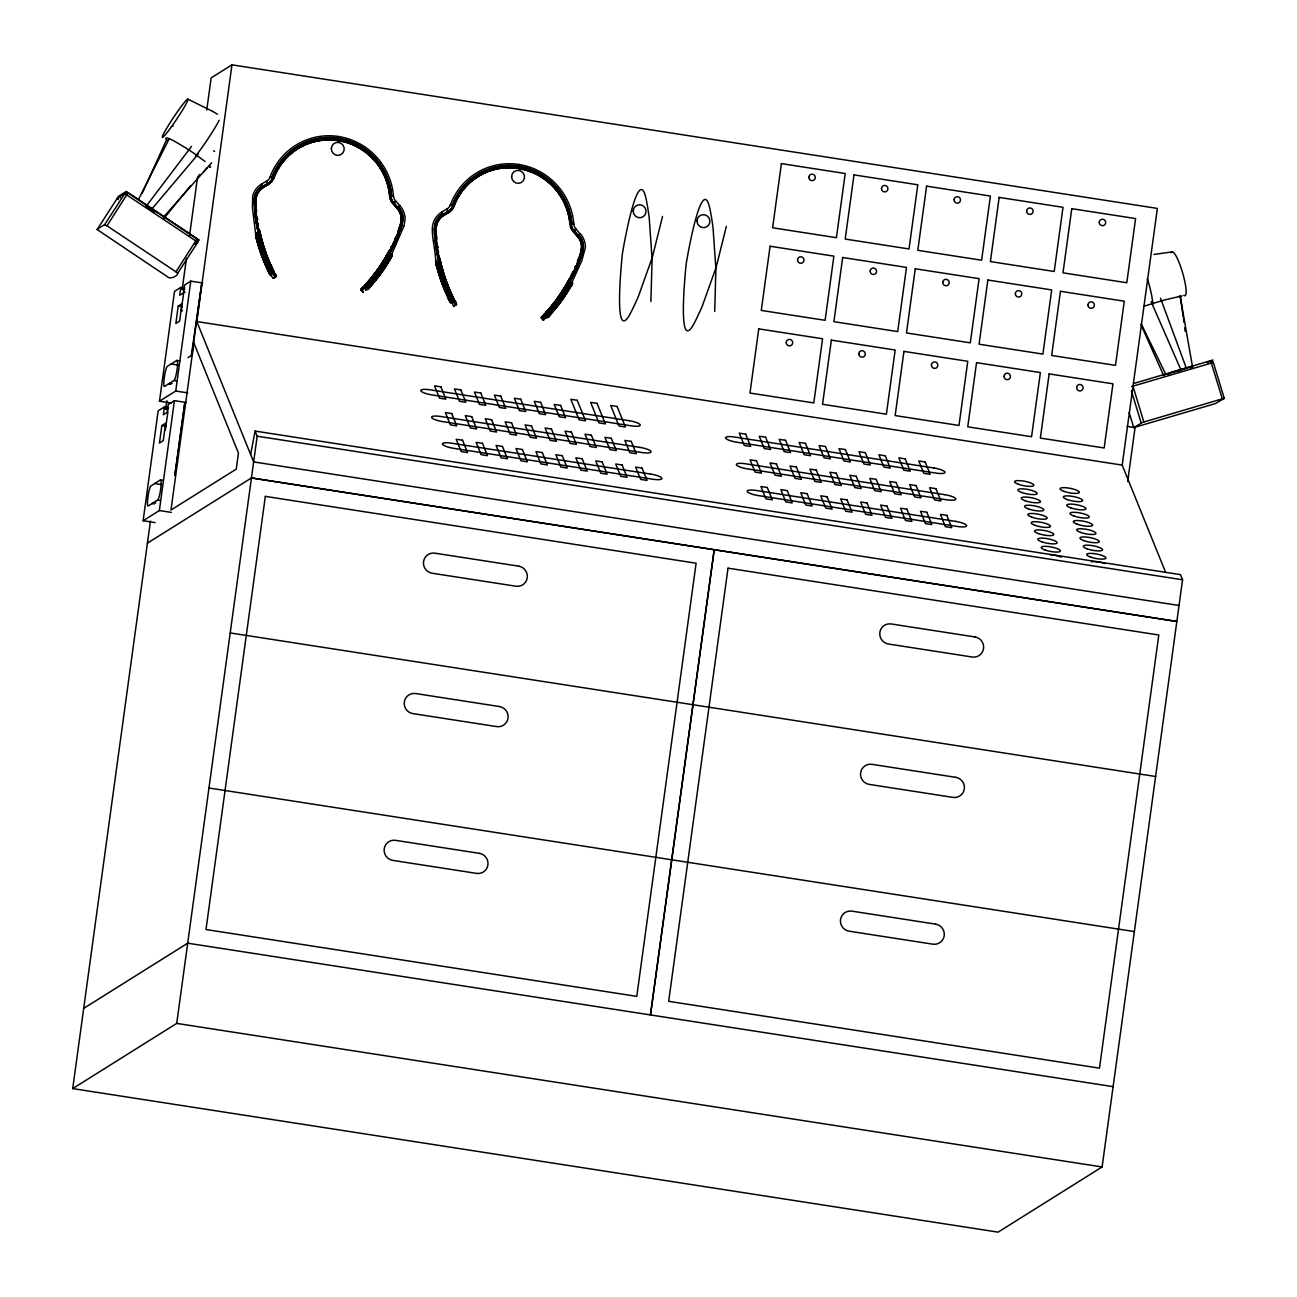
<?xml version="1.0" encoding="UTF-8"?>
<svg xmlns="http://www.w3.org/2000/svg" width="1297" height="1297" viewBox="0 0 1297 1297"><rect width="100%" height="100%" fill="white"/><g stroke="black" fill="none" stroke-linecap="round" stroke-linejoin="round"><path stroke-width="1.5" d="M400.951 222.598L400.757 223.506L401.324 219.144A16.31 16.018 57.9 0 0 396.995 208.12L392.878 203.58A12.224 11.997 57.9 0 1 389.684 196.35A60.716 59.63 57.9 0 0 338.079 140.627L338.647 136.493A64.72 63.553 57.9 0 0 270.052 177.024L270.327 177.024A14.154 13.91 57.9 0 0 271.105 177.543L272.613 178.111A61.997 60.894 57.9 0 1 338.258 139.346A61.997 60.894 57.9 0 1 390.802 196.431A11.089 10.895 57.9 0 0 393.688 203.094L393.818 202.997M580.553 253.077L581.623 247.111A16.31 16.018 57.9 0 0 577.278 236.184L573.193 231.45M400.757 223.473L401.324 219.063A16.31 16.018 57.9 0 0 396.995 208.217M581.607 247.354L580.926 251.894L581.332 250.175M401.292 219.55L401 222.484M400.87 222.987L400.351 224.819L401.324 218.998M581.623 247.322L581.623 246.9A16.31 16.018 57.9 0 0 577.311 235.973L577.797 235.47A16.926 16.634 57.9 0 1 582.24 246.819L582.24 247.176A16.91 16.602 57.9 0 0 577.732 235.924L573.614 231.401A11.608 11.397 57.9 0 1 570.55 224.43A61.316 60.213 57.9 0 0 518.443 168.14A61.316 60.213 57.9 0 0 453.383 206.255A11.608 11.397 57.9 0 1 448.6 212.011L443.428 215.091A16.91 16.602 57.9 0 0 436.132 224.608L436.197 224.17A16.926 16.634 57.9 0 1 443.493 214.637L448.665 211.541A11.608 11.397 57.9 0 0 453.447 205.801A61.381 60.294 57.9 0 1 518.541 167.589A61.381 60.294 57.9 0 1 570.68 223.976A11.608 11.397 57.9 0 0 573.679 230.947L578.105 235.6A17.396 17.088 57.9 0 1 582.629 247.289L582.693 246.916A17.412 17.104 57.9 0 0 578.17 235.146L574.052 230.607A11.106 10.911 57.9 0 1 571.183 224.397A61.997 60.894 57.9 0 0 518.557 167.329A61.997 60.894 57.9 0 0 452.88 206.061A11.089 10.895 57.9 0 1 448.324 211.573L443.169 214.67A17.396 17.088 57.9 0 0 435.679 224.494L435.743 224.041A17.412 17.104 57.9 0 1 443.234 214.2L448.389 211.103A11.106 10.911 57.9 0 0 452.799 206.045L452.977 205.607A62.078 60.959 57.9 0 1 518.622 166.778A62.078 60.959 57.9 0 1 571.15 223.943L571.183 224.397A11.089 10.895 57.9 0 0 573.987 231.061L575.609 229.634A9.809 9.63 57.9 0 0 576.014 229.245L576.079 229.164A8.366 8.204 57.9 0 1 573.809 224.154L573.614 224.219A14.154 13.91 57.9 0 1 572.674 224.316L571.183 224.397M397.012 208.006L392.894 203.467A12.224 11.997 57.9 0 1 389.7 196.139A60.748 59.678 57.9 0 0 338.128 140.368A60.748 59.678 57.9 0 0 273.716 178.143A12.224 11.997 57.9 0 1 268.69 184.206L263.518 187.4A16.31 16.018 57.9 0 0 256.433 196.674L255.817 202.251M570.015 224.105A60.748 59.678 57.9 0 0 518.427 168.334A60.732 59.662 57.9 0 0 453.999 206.223A12.224 11.997 57.9 0 1 448.957 212.384L443.817 215.367A16.31 16.018 57.9 0 0 436.732 224.64L435.581 232.212M256.255 197.339L255.282 202.429M436.1 230.072L436.311 226.472M255.817 202.105L255.866 199.754L255.833 202.705M436.132 228.223L436.116 229.618M255.833 200.208L255.833 201.538M650.899 301.504L652.083 259.06L649.213 217.766A289.166 283.994 57.9 0 0 646.36 200.176C638.254 158.445 622.414 253.207 622.414 253.645C622.365 253.985 611.973 349.671 631.023 312.155A289.166 283.994 57.9 0 0 638.481 296.17L652.294 257.471L662.54 216.421M714.712 311.41L715.895 268.949L713.026 227.656A289.166 283.994 57.9 0 0 710.172 210.082C702.066 168.334 686.243 263.096 686.243 263.55C686.194 263.875 675.802 359.577 694.835 322.061A289.166 283.994 57.9 0 0 702.293 306.076L716.122 267.377L726.369 226.327M177.608 273.424L197.695 242.393A2.448 2.399 57.9 0 0 196.982 239.021L175.97 271.835C181.629 274.17 170.556 280.233 167.783 276.958L97.129 229.537L117.216 198.311L124.674 193.642A2.448 2.399 57.9 0 1 127.965 192.994L106.954 225.808L175.97 271.835M263.534 187.287A16.31 16.018 57.9 0 0 256.466 196.463L255.849 199.819L256.206 197.452M436.214 227.072L436.765 224.43A16.31 16.018 57.9 0 1 443.833 215.27L448.989 212.173A12.224 11.997 57.9 0 0 454.015 206.11A60.748 59.678 57.9 0 1 518.427 168.334M155.089 522.594L143.124 520.729L158.169 410.841L164.411 406.934L168.399 407.55M171.447 403.075L159.482 401.211L174.544 291.322L180.786 287.415L184.774 288.031M161.849 425.562L159.466 443.023L163.244 440.656L165.627 423.195L161.849 425.562L165.854 426.178M164.411 406.934L163.341 414.764L167.102 412.397L168.188 404.567L174.414 400.66L186.395 402.508M178.224 306.043L175.841 323.504L179.602 321.137L182.002 303.676L178.224 306.043L182.212 306.659M180.786 287.415L179.716 295.246L183.477 292.879L184.547 285.048L190.789 281.141L202.754 282.989M250.629 454.453L255.087 431.074L1180.481 574.636L1182.556 579.775L1102.11 1166.96L998.106 1232.15L72.713 1088.588L150.452 521.07M167.88 409.69L165.562 408.977L166.94 400.741M182.31 288.453L186.444 258.362M189.459 236.313L197.42 178.159M206.758 109.969L211.168 77.885L231.968 64.85L1157.362 208.412L1122.197 465.104L1165.403 571.815M167.962 411.554L165.319 430.118M181.256 310.437L183.769 292.117L184.823 292.084M143.124 520.729L159.369 510.548L174.414 400.66M159.482 401.211L175.744 391.029L190.789 281.141M191.275 355.573L201.829 282.843L191.924 355.167L187.952 357.664M1179.038 605.472L253.645 461.91L196.804 321.543L231.968 64.85M72.713 1088.588L176.716 1023.398L257.163 436.197L255.087 431.074M435.727 262.026C435.776 250.289 430.393 232.795 433.052 223.619A20.152 19.795 57.9 0 1 441.661 212.157L446.817 209.06A8.366 8.204 57.9 0 0 450.351 204.991A64.72 63.553 57.9 0 1 518.946 164.476L518.378 168.626A60.716 59.63 57.9 0 1 569.967 224.332L570.55 224.43M650.413 1014.967L714.144 549.733M650.543 1014.886L714.274 549.652M1127.677 481.576L1135.07 427.621L1127.093 426.389M581.267 250.58L580.797 252.299L581.218 250.726M580.975 251.618L580.634 252.785M272.662 177.64A62.078 60.959 57.9 0 1 338.339 138.811A62.078 60.959 57.9 0 1 390.867 195.977L390.883 196.431A11.106 10.911 57.9 0 0 393.753 202.64L397.871 207.163A17.412 17.104 57.9 0 1 402.41 218.869L402.313 220.344L402.346 219.323A17.396 17.088 57.9 0 0 397.806 207.633L393.38 202.964A11.608 11.397 57.9 0 1 390.332 195.993A61.381 60.294 57.9 0 0 338.258 139.622A61.381 60.294 57.9 0 0 273.164 177.819A11.608 11.397 57.9 0 1 268.366 183.574L263.21 186.671A16.926 16.634 57.9 0 0 255.898 196.204L255.768 196.674A16.91 16.602 57.9 0 1 263.145 187.125L268.301 184.028A11.608 11.397 57.9 0 0 273.1 178.289A61.316 60.213 57.9 0 1 338.144 140.173A61.316 60.213 57.9 0 1 390.267 196.463A11.608 11.397 57.9 0 0 393.315 203.434L397.433 207.958A16.91 16.602 57.9 0 1 401.892 219.306L401.276 223.927L401.94 218.934A16.926 16.634 57.9 0 0 397.498 207.504L397.109 207.828M401.211 223.943L402.362 220.247L400.968 226.343M400.076 227.607L401.13 224.203M581.542 253.45L582.629 247.354L581.591 253.304M581.186 253.142L582.175 247.273L580.651 254.715M572.415 281.271L581.721 260.973L585.401 247.338A20.152 19.795 57.9 0 0 580.213 233.655L580.132 233.784A9.825 9.663 57.9 0 1 579.727 234.173L578.657 235.13A18.126 17.801 57.9 0 1 583.358 247.322L582.483 252.899L583.407 246.9A18.142 17.818 57.9 0 0 578.705 234.692L579.516 234.092A12.84 12.613 57.9 0 1 580.018 233.736L576.03 229.131A12.775 12.548 57.9 0 0 575.398 229.569L574.133 230.542M582.515 252.785L581.526 255.72M400.676 227.186L401.519 224.43M401.049 224.705L400.562 226.181M399.768 226.537L400.335 224.754M580.489 253.158L580.667 252.591M581.705 252.72L580.959 255.169M400.27 227.04L400.757 225.305M403.918 226.051L405.102 219.274A20.152 19.795 57.9 0 0 399.93 205.688L395.812 201.148A8.366 8.204 57.9 0 1 393.51 196.171L393.461 196.139A64.72 63.553 57.9 0 0 338.647 136.509M581.007 253.418L579.954 256.709M582.418 252.85L581.218 256.579M401.73 226.327L403.124 218.917A18.142 17.818 57.9 0 0 398.422 206.726L399.233 206.126A12.84 12.613 57.9 0 1 399.735 205.769L399.833 205.818A9.825 9.663 57.9 0 1 399.427 206.207L398.357 207.163A18.126 17.801 57.9 0 1 403.059 219.355L400.919 228.612M403.772 226.489L392.18 253.191M581.559 253.142L581.218 254.455M579.921 254.925L580.294 253.726M399.525 227.234L399.898 226.035M401.081 225.743L400.773 226.91M580.813 253.985L580.359 255.574M581.964 254.439L581.769 255.006M401.73 226.035L401.032 228.321M580.099 254.293L579.824 255.217M581.267 254.001L580.456 256.595M399.752 226.472L399.233 228.094M400.838 226.456L400.173 228.612M400.724 226.748L400.27 228.337M581.072 254.585L580.359 256.871M399.46 227.315L399.152 228.159M400.027 227.445L399.768 228.45M579.743 255.282L579.451 256.141M580.326 255.412L579.856 257.001M399.93 227.737L399.671 228.742M581.478 255.59L581.007 257.163M400.984 228.191L400.416 230.039M581.283 256.158L580.699 258.006M399.054 228.45L398.73 229.504M579.354 256.417L579.013 257.471M579.921 256.547L579.662 257.568M398.957 228.726L398.195 230.915M579.824 256.838L579.24 258.687M581.072 256.741L580.813 257.73M1163.328 375.498L1165.371 374.46M399.427 229.147L399.054 230.444M400.027 228.742L399.654 230.039M400.676 229.05L399.979 231.174M580.31 256.709L580.051 257.73M579.127 258.978L579.613 257.406M580.213 257.001L579.937 258.006M400.465 229.618L399.881 231.466M580.764 257.584L580.164 259.432M580.651 257.876L579.954 260M398.438 230.136L397.676 232.309M578.738 258.119L577.959 260.275M579.905 257.844L579.419 259.416M579.192 258.541L578.819 259.822M579.791 258.135L579.516 259.141M398.584 231.417L397.984 233.249M399.184 231.012L398.795 232.293M579.467 258.978L579.094 260.275M580.229 259.011L579.743 260.567M398.471 231.693L397.757 233.817M399.071 231.288L397.92 234.546M578.203 259.513L577.522 261.394M578.77 259.659L578.284 261.232M579.37 259.27L578.981 260.551M578.657 259.951L577.619 262.902M580.018 259.578L579.629 260.843M577.878 260.357L577.343 261.751M398.746 232.147L398.244 233.703M579.678 260.438L579.402 261.41M398.049 232.828L397.093 235.503M578.932 260.389L577.976 263.08M579.581 260.713L579.305 261.702M399.168 233.022L398.779 234.287M578.219 261.07L577.392 263.469M578.819 260.681L578.543 261.67M399.054 233.314L398.552 234.854M578.608 261.232L578.203 262.513M397.595 233.946L396.866 236.054M398.195 233.541L397.693 235.097M578.851 262.821L579.127 261.848M398.325 235.422L398.617 234.433M578.624 263.388L578.9 262.416M397.466 235.665L397.741 234.676M398.098 235.973L398.39 235M577.165 264.021L577.441 263.032M577.749 263.631L578.04 262.643M578.673 262.967L577.927 265.074M396.639 236.605L396.931 235.616M397.514 235.227L396.995 236.784M398.163 235.568L397.644 237.092M576.938 264.588L577.214 263.583M577.522 264.199L577.813 263.194M578.446 263.534L577.7 265.626M396.704 236.184L396.169 237.724M397.287 235.795L396.769 237.335M397.92 236.119L397.401 237.659M576.695 265.139L576.987 264.15M577.295 264.75L577.587 263.761M395.909 236.573L395.423 237.87M396.46 236.735L395.942 238.275M576.76 264.701L575.268 268.447M577.052 265.301L577.36 264.312M396.833 236.897L395.569 240.107M576.533 265.253L575.755 267.344M577.116 264.88L576.581 266.42M397.158 238.21L397.449 237.238M577.457 266.177L577.749 265.22M396.007 237.837L395.472 239.378M396.59 237.464L396.055 239.005M576.889 265.431L576.338 266.971M396.931 238.778L397.222 237.805M577.214 266.744L577.505 265.772M395.763 238.405L395.228 239.929M575.495 266.193L574.993 267.49M396.687 239.329L396.979 238.356M576.97 267.295L577.278 266.323M575.268 266.744L574.782 267.847M394.71 239.523L395.196 238.324L394.466 240.075M396.736 238.924L396.201 240.431M576.111 267.522L576.403 266.534M576.727 267.847L577.035 266.89M365.689 289.701L367.164 287.075A18.207 17.882 57.9 0 1 368.51 285.34L370.456 283.297M570.615 278.547L570.275 279.504A172.744 169.648 57.9 0 1 541.708 318.203L542.989 319.711A8.982 8.82 57.9 0 0 543.492 320.246L547.447 315.041A18.207 17.882 57.9 0 1 548.809 313.307L551.403 310.502M394.985 240.48L395.277 239.507M395.877 239.118L395.082 241.21M396.493 239.475L395.698 241.55M575.576 267.474L575.025 268.998M575.868 268.074L576.16 267.085M576.792 267.441L575.998 269.517M394.742 241.031L395.034 240.058M575.917 267.652L575.365 269.176M576.549 267.993L575.738 270.068M394.483 241.582L394.791 240.61M395.374 240.221L394.061 243.398M396.007 240.577L395.196 242.652M574.782 269.549L575.09 268.576M575.673 268.203L575.122 269.727M394.239 242.134L394.547 241.161M574.539 270.1L574.847 269.127M142.103 193.48L166.729 139.444M394.304 241.696L393.737 243.22M394.888 241.323L393.802 243.949M574.587 269.679L574.02 271.203M575.171 269.29L574.62 270.83M395.504 241.68L394.677 243.755M575.495 270.619L575.803 269.663M394.045 242.247L393.477 243.771M574.344 270.214L572.998 273.391M574.928 269.841L574.36 271.365M575.236 271.17L575.544 270.214M395.001 242.782L394.418 244.306M574.976 271.721L575.284 270.765M392.991 243.155L392.732 243.706M393.542 243.35L392.959 244.874M573.825 271.316L572.723 273.926M574.101 271.916L574.409 270.943M575.025 271.316L573.923 273.91M393.283 243.901L392.699 245.425M393.542 244.501L393.866 243.528M394.483 243.885L393.899 245.392M573.031 271.673L572.48 272.954M573.841 272.467L574.149 271.495M574.766 271.867L573.647 274.461M393.283 245.052L393.607 244.079M394.223 244.436L393.623 245.944M572.771 272.224L572.22 273.505M573.582 273.019L573.89 272.046M392.764 244.987L391.905 247.046M393.348 244.614L392.488 246.673M573.631 272.597L572.236 275.742M392.488 245.538L391.078 248.667M393.072 245.165L392.213 247.224M572.788 273.505L572.188 275.013M573.371 273.132L571.961 276.277M393.364 246.495L393.688 245.538M391.694 245.879L391.127 247.16M571.977 273.845L571.426 275.126M572.512 274.056L571.928 275.564M393.088 247.046L393.413 246.09M573.387 275.013L573.712 274.056M391.418 246.414L390.851 247.695M571.718 274.397L570.875 276.212M365.705 289.669L368.218 285.875M392.813 247.581L393.153 246.641M546.005 317.635L548.501 313.858M573.436 274.607L572.009 277.72M391.694 247.176L390.802 249.219M392.278 246.803L391.386 248.846M392.878 247.176L391.986 249.219M571.977 275.142L570.258 278.79M573.161 275.159L571.718 278.271M138.844 198.733L169.113 138.909M392.002 247.338L390.835 249.932M392.602 247.727L391.71 249.754M571.183 275.467L570.599 276.747M571.701 275.677L569.983 279.325A172.485 169.404 57.9 0 1 541.595 318.073L541.319 317.733M571.685 276.812L572.009 275.856M390.867 248.797L389.975 250.824M571.734 276.391L571.118 277.898M390.592 249.332L389.684 251.359A172.485 169.404 57.9 0 1 361.312 290.106L361.814 290.723M391.175 248.959L390.543 250.467M571.458 276.942L570.842 278.433M391.435 250.305L391.775 249.348M389.781 249.64L389.197 250.905A171.934 168.869 57.9 0 1 360.939 289.523M570.08 277.623L568.086 281.384L572.074 284.416L570.664 286.945L566.692 283.913L567.924 281.644L567.211 282.908M391.143 250.84L391.483 249.899M571.442 278.806L571.782 277.866M390.267 251.002L390.608 250.045M390.867 251.375L391.208 250.434M392.18 255.768L391.678 256.693M570.567 278.968L570.907 278.012M571.15 279.341L571.491 278.401M389.213 250.807L387.803 253.418L391.791 256.482M390.316 250.58L389.975 251.537A172.744 169.648 57.9 0 1 361.409 290.236L361.263 290.058M390.916 250.97L390.575 251.91A173.441 170.345 57.9 0 1 361.847 290.755L362.69 291.728A8.982 8.82 57.9 0 0 363.209 292.279L360.939 289.442A172.063 168.999 57.9 0 0 389.23 250.71M571.215 278.952L570.875 279.876A173.441 170.345 57.9 0 1 542.146 318.738M571.831 284.773L571.296 285.843L572.658 283.346M392.002 253.499L392.245 255.282M572.301 281.481L572.528 283.249M547.674 317.506L548.518 316.063A9.792 9.614 57.9 0 1 549.912 314.36A129.749 127.43 57.9 0 0 570.34 286.524A11.689 11.478 57.9 0 1 571.199 285.032L572.188 284.221M387.236 254.471L387.641 253.677L386.798 255.233M391.029 257.714L391.597 256.741M391.208 257.406L390.365 259.011A176.976 173.814 57.9 0 1 370.115 286.945C367.246 280.249 362.755 287.918 365.478 284.675M385.712 262.788L388.695 257.973L390.008 258.735A129.749 127.43 57.9 0 1 369.58 286.572A10.165 9.987 57.9 0 0 368.251 288.177L367.489 289.344L368.218 288.096A9.792 9.614 57.9 0 1 369.613 286.378A129.749 127.43 57.9 0 0 390.04 258.557A11.689 11.478 57.9 0 1 390.9 257.065L391.889 255.882L391.127 256.887M386.636 255.525L384.933 258.443M390.754 258.314L386.409 255.817M566.838 283.54L565.103 286.621M566.562 284.124L570.68 286.815A176.976 173.814 57.9 0 1 550.431 314.782M389.1 258.298L390.494 256.076M569.383 286.28L570.891 283.962M389.862 257.065L388.484 259.335M547.983 317.052L548.534 316.16A10.165 9.987 57.9 0 1 549.879 314.539A129.749 127.43 57.9 0 0 570.307 286.718A12.516 12.289 57.9 0 1 571.069 285.356L572.155 283.784M570.145 285.048L568.037 288.534M388.5 259.205L387.884 260.357M384.95 258.298L384.123 259.773M385.096 263.729L391.791 253.839L389.311 256.822M388.695 257.973L389.343 256.936M563.498 294.532L572.026 281.822L567.211 288.842M565.119 286.475L564.406 287.739M387.9 260.227L387.252 261.378M547.739 317.441L549.652 315.641M569.059 285.826L570.323 286.524M567.94 288.599L565.914 291.955M384.139 259.643L383.49 260.794M564.438 287.61L563.773 288.777M567.697 289.004L567.227 289.863M386.603 262.416L387.268 261.232M386.944 261.767L385.955 263.469M383.507 260.665L382.842 261.816M563.141 289.798L563.79 288.631M563.482 289.15L562.493 290.804M386.295 262.805L385.614 263.988M382.858 261.686L382.193 262.837M547.658 315.868C549.863 312.755 547.204 316.63 548.372 314.944M566.27 291.306L565.249 292.992M562.833 290.171L561.179 292.83M566.643 289.555L560.92 298.261M385.647 263.842L384.95 265.01M382.226 262.707L380.88 264.847M97.129 229.342L104.538 224.705L124.82 193.658L197.647 242.134L194.745 244.241M384.285 266.047L384.966 264.88M565.265 292.846L564.568 294.014M385.128 263.486L382.566 267.506M384.642 265.399L383.604 267.069M369.159 285.697L367.489 287.707L368.899 285.875M564.584 293.884L563.887 295.035M380.896 264.718L379.875 266.355M384.512 264.426L379.972 271.203M561.196 292.684L560.515 293.819M570.096 285.032L570.777 284.124M560.855 293.187L559.834 294.824M382.907 268.09L383.62 266.939M563.903 294.905L562.509 297.078M380.232 265.723L379.535 266.858M383.28 267.458L382.21 269.111M379.551 266.712L378.854 267.847M559.85 294.695L558.796 296.316M562.898 295.213L560.255 299.169M391.029 257.017L390.786 257.39A12.516 12.289 57.9 0 0 390.008 258.735M382.226 268.982L381.513 270.116M562.525 296.948L561.796 298.083M559.169 295.684L558.456 296.802M381.966 268.187L379.308 272.127M381.529 269.987L380.086 272.127M561.828 297.953L560.369 300.093M561.471 298.456L560.758 299.461M377.832 269.192L377.119 270.295M558.132 297.159L557.402 298.278M380.815 270.992L379.356 273.116M377.135 270.165L376.406 271.268M557.434 298.132L556.705 299.25M560.288 298.926L558.926 301.001M560.385 299.964L559.655 301.082M378.627 273.035L379.34 271.867M559.623 299.834L557.71 302.623M376.065 271.624L375.336 272.727M568.297 284.821L569.642 282.989L547.561 312.593M387.852 257.049L389.343 255.023L365.608 286.896L366.938 285.162M568.135 285.032L545.891 314.863L547.529 312.723M378.027 273.845L378.659 272.775M375.352 272.597L374.606 273.683M378.059 273.586L376.811 275.45M377.508 275.58L378.27 274.461M558.358 301.553L557.094 303.417M558.569 302.428L557.807 303.547M191.486 146.415L145.929 206.58A18.045 3.08 32.9 0 1 154.505 212.06M374.995 273.067L374.249 274.17M377.459 274.397L375.579 277.039M377.897 274.948L376.762 276.553M556.672 305.006L557.823 303.417M374.266 274.024L373.147 275.58M554.549 302.006L553.803 303.093M557.143 303.174L555.862 305.022M557.451 303.903L555.927 305.979M376.227 276.002L374.314 278.628M376.779 276.423L375.627 277.996M556.526 303.968L554.646 306.351M373.52 274.98L372.774 276.05M553.819 302.947L552.7 304.503M374.979 277.59L372.45 280.736M555.943 305.833L554.776 307.405M375.271 278.352L373.714 280.379M552.344 304.827L551.193 306.351M555.181 306.789L553.997 308.346M371.672 277.331L370.893 278.385M553.981 307.389L552.733 308.702M163.649 218.771L190.691 185.568M197.452 177.267L199.754 174.446M373.05 280.201L371.801 281.514M553.349 308.167L552.084 309.48M554.03 308.216L552.441 310.226M550.836 306.692L550.041 307.746M370.164 279.179L369.369 280.233M372.142 282.26L372.952 281.19M369.775 279.633L368.98 280.687M550.074 307.6L549.28 308.654M151.198 209.806L198.409 153.873M372.563 281.66L371.753 282.714M549.685 308.07L548.89 309.108M367.813 282.049L369.013 280.557M371.769 282.584L370.958 283.638M551.241 311.62L552.068 310.55M550.755 311.264L548.777 313.55L550.366 314.976L546.783 311.41M371.38 283.054L370.553 284.108M551.663 311.021L549.993 313.047M369.807 284.059L368.478 285.583L369.596 286.572M369.58 287.561L367.813 289.393L370.083 286.864M570.923 279.487A173.685 170.588 57.9 0 1 542.195 318.365L543.119 319.613A8.609 8.447 57.9 0 1 543.54 320.213L541.238 317.408L544.562 313.923L548.55 316.987L550.106 315.122M549.442 315.982L548.696 316.825L550.155 315.236M370.569 283.978L369.758 285.016M203.661 171.869L211.654 162.757M163.503 217.134L207.39 167.589M546.459 311.896L545.453 312.901L546.523 311.815M369.483 287.658L368.478 288.745L369.791 287.35M365.527 284.627L366.257 283.703L370.148 286.815A176.976 173.814 57.9 0 0 390.381 258.849M368.932 288.258C366.208 287.707 363.355 284.837 360.939 289.442M365.332 290.139L367.229 289.717M120.41 197.793L120.556 197.647A2.448 2.399 57.9 0 0 117.216 198.311L118.497 199.657M393.98 202.851L395.309 201.667A9.809 9.63 57.9 0 0 395.715 201.278L395.682 201.197A12.775 12.548 57.9 0 0 395.115 201.586L394.304 202.186M577.392 236.2L573.161 231.66A12.224 11.997 57.9 0 1 569.967 224.316M276.115 276.553L275.872 276.731A172.485 169.404 57.9 0 1 258.93 231.077L258.735 229.456M456.333 304.584L455.458 305.184A173.441 170.345 57.9 0 1 438.224 259.303L438.143 258.298M275.126 276.893L275.645 276.537A172.987 169.907 57.9 0 1 258.654 230.736M455.425 304.876L455.896 304.536A172.987 169.907 57.9 0 1 438.953 258.703M275.207 277.185L275.596 276.926A172.744 169.648 57.9 0 1 258.606 231.142L258.525 230.136M455.328 305.265L454.258 305.946A8.982 8.82 57.9 0 1 453.626 306.303L451.907 302.882M118.14 196.528L126.328 191.405L199.398 240.123M179.797 360.923L176.797 360.453L167.313 366.403A10.198 1.459 -81.2 0 0 164.314 377.443A10.198 1.459 -81.2 0 0 164.557 386.457L174.057 380.507L176.295 380.848M159.92 500.366L157.683 500.026L148.182 505.976A10.198 1.459 -81.2 0 1 147.939 496.962A10.198 1.459 -81.2 0 1 150.938 485.921L160.423 479.971L162.676 480.312M147.436 543.135L251.44 477.945L1176.963 621.425M83.705 1008.369L187.708 943.195L1113.231 1086.675M1207.345 362.771L1210.312 360.906L1210.879 361.587L1222.341 398.844L1224.271 398.374L1213.343 362.528A2.448 2.399 57.9 0 0 1210.312 360.906M1224.255 398.406L1215.257 403.643L1133.724 427.588L1142.754 422.319L1222.341 398.844M272.613 178.111A11.089 10.895 57.9 0 1 268.041 183.59L262.869 186.687A17.396 17.088 57.9 0 0 255.396 196.512L255.46 196.074A17.412 17.104 57.9 0 1 262.934 186.233L268.09 183.136A11.089 10.895 57.9 0 0 272.678 177.64L272.143 177.462M268.657 184.417L263.145 187.125M267.571 264.458L270.1 270.068L268.155 270.96A176.976 173.814 57.9 0 1 256.255 238L256.222 238.194A176.976 173.814 57.9 0 0 268.122 271.154L269.938 274.737M449.07 298.699A129.749 127.43 57.9 0 1 436.943 265.82A11.689 11.478 57.9 0 0 436.522 264.134L436.522 264.393A12.516 12.289 57.9 0 1 436.927 266.015A129.749 127.43 57.9 0 0 449.038 298.894A10.165 9.987 57.9 0 1 449.881 300.855L450.335 302.428L449.929 300.774A9.792 9.614 57.9 0 0 449.054 298.715L450.399 298.051L448.276 293.365M1182.07 295.862L1165.257 299.818A43.855 2.189 -17 0 0 1156.097 302.493L1144.084 306.173M268.755 270.927A129.749 127.43 57.9 0 1 256.628 238.048A12.516 12.289 57.9 0 0 256.255 236.508L256.174 236.005A11.689 11.478 57.9 0 1 256.66 237.854A129.749 127.43 57.9 0 0 268.771 270.733A9.792 9.614 57.9 0 1 269.646 272.792L270.035 274.461L269.598 272.873A10.165 9.987 57.9 0 0 268.738 270.927L270.068 270.311L266.76 262.578M449.021 298.894L450.367 298.278L447.87 292.425M104.538 224.705L106.954 225.808M260.859 236.476L260.34 234.206L260.843 236.2L256.239 238.162L255.963 237.092L256.174 238M273.845 271.673L272.759 269.306L268.122 271.154L269.857 274.526M436.424 265.496L435.938 263.777L436.505 266.063L440.948 263.631L441.872 267.263M450.237 302.704L448.486 299.023L453.253 297.71M449.881 301.925C448.973 299.834 461.781 300.596 453.626 306.303A8.609 8.447 57.9 0 1 454.161 305.816L455.377 304.908A173.685 170.588 57.9 0 1 438.273 258.897M1179.443 296.867L1180.562 296.462M1166.441 374.071L1176.833 371.315A18.304 0.908 -17 0 1 1183.513 369.353M1167.559 374.298L1169.878 373.52M1170.591 372.661L1174.66 371.364A18.045 0.908 -17 0 1 1186.155 368.008M1131.6 386.555L1213.246 362.528M1133.74 383.474L1213.003 359.982M1184.81 368.98L1187.274 368.316M256.66 237.854L258.135 237.464L261.41 248.7M436.959 265.82L438.435 265.431L440.996 274.494M1189.446 367.764L1192.673 367.1M256.628 238.048L258.103 237.708L261.054 247.614M436.927 266.015L438.386 265.674L440.64 273.391M165.773 408.847L168.318 408.912M1153.941 254.439L1172.407 251.861M450.383 204.975L450.626 204.991A12.792 12.565 57.9 0 1 451.437 205.185L452.977 205.607M545.924 317.814L547.529 317.684M1192.591 366.532L1186.269 367.975L1160.523 298.213M209.644 167.491L210.438 167.102L209.482 165.53M390.835 195.977L392.424 196.025A12.792 12.565 57.9 0 1 393.267 196.09L393.234 196.269A14.154 13.91 57.9 0 1 392.375 196.35L391.499 196.414A62.759 61.64 57.9 0 0 338.371 138.584A62.759 61.64 57.9 0 0 271.9 177.851M182.196 310.388L181.321 310.486L182.277 310.713M184.693 289.393L181.985 289.377L183.639 290.042M196.804 321.543L1122.197 465.104M171.123 364.003L178.597 365.17M169.777 383.182L172.031 383.523M168.367 384.058L170.62 384.415M175.744 391.029L187.708 392.878M257.163 436.197L1182.556 579.775M251.44 477.945L1176.833 621.506M154.748 483.522L161.476 484.575M153.403 502.701L155.656 503.041M152.008 503.576L154.246 503.933M159.369 510.548L171.334 512.396M230.331 632.952L1155.724 776.514M209.093 788.025L1134.486 931.586M176.716 1023.398L1102.11 1166.96M573.631 224.073L573.55 224.057A12.792 12.565 57.9 0 0 572.723 223.992L571.847 223.943A62.823 61.705 57.9 0 0 518.735 166.032A62.823 61.705 57.9 0 0 452.264 205.38M184.774 292.392L183.882 292.182M450.448 302.623L451.956 303.222M270.149 274.656L273.278 278.336L276.261 276.293A172.063 168.999 57.9 0 1 259.546 230.59C262.367 235.049 253.515 233.719 256.028 237.416M187.903 99.139A22.843 1.783 -56.3 0 1 170.183 128.516A22.843 1.783 -56.3 0 1 167.605 126.766A22.843 1.783 -56.3 0 1 187.903 99.139L212.773 111.461M270.311 177.186L270.23 177.154A8.366 8.204 57.9 0 1 266.517 181.094L261.362 184.19A20.152 19.795 57.9 0 0 252.753 195.636L252.412 207.747L256.125 237.805M568.994 285.94L570.307 286.702M212.611 111.364L217.523 114.249M388.727 257.73L390.04 258.541M127.965 192.994L196.982 239.021M450.367 205.023L450.594 205.169A14.154 13.91 57.9 0 0 451.405 205.51L452.215 205.834A62.759 61.64 57.9 0 1 518.654 166.551A62.759 61.64 57.9 0 1 571.831 224.381M205.104 161.525L193.772 153.192A43.855 7.506 32.9 0 0 185.568 147.826C183.979 147.031 160.941 132.051 166.875 140.465M213.648 150.711L214.605 151.522M441.693 212.173L441.823 212.303A12.84 12.613 57.9 0 1 442.212 212.789L443.234 214.2M548.809 313.307L549.912 314.36M368.51 285.34L369.613 286.394M261.524 184.336L261.427 184.336A9.825 9.663 57.9 0 0 261.702 184.839L262.869 186.687M361.036 289.328L361.36 289.717A172.744 169.664 57.9 0 0 389.749 250.937M363.241 292.23A8.609 8.447 57.9 0 0 362.82 291.647L361.49 289.896A172.987 169.907 57.9 0 0 390.04 251.115M542.13 318.3L541.368 317.36A172.063 168.999 57.9 0 0 569.513 278.677M448.632 212.06L443.428 215.091M448.389 211.103L447.481 209.838A12.775 12.548 57.9 0 0 446.979 209.206L446.93 209.141A9.809 9.63 57.9 0 0 447.157 209.709L448.324 211.573M443.136 214.621L441.985 212.805A9.825 9.663 57.9 0 1 441.71 212.319L441.677 212.254M268.09 183.136L267.182 181.872A12.775 12.548 57.9 0 0 266.696 181.24L266.582 181.24A9.809 9.63 57.9 0 0 266.858 181.742L268.041 183.607M437.738 263.307L436.538 260.794L437.981 266.112M256.255 232.844L257.844 236.784M453.966 299.299L453.058 297.467L453.755 298.877M268.917 272.743L268.511 271.965M269.841 274.526C268.998 269.954 277.363 273.229 275.872 276.391A172.744 169.664 57.9 0 1 258.978 230.655M448.567 299.412L449.2 300.515M1141.117 323.747L1165.792 374.314M448.973 300.272L448.454 299.218M272.889 269.744L272.289 268.317M449.8 298.423L450.805 300.839M272.792 269.565L273.683 271.235M269.517 270.311L270.506 272.905M269.354 270.149L269.695 270.846M449.054 296.673L449.621 298.034M448.616 299.299L448.438 298.942A176.976 173.814 57.9 0 1 436.538 265.982L436.424 265.723M256.287 232.925L257.341 235.324M272.419 268.771L272.111 268.122M269.176 269.776L268.495 268.139M452.458 296.202L451.956 294.954M452.41 296.089L451.453 293.852M449.021 296.802L447.757 293.852M268.738 268.836L267.474 265.885M271.673 266.987L272.013 267.895L271.17 265.885M448.762 296.235L448.243 295.116M271.397 266.566L270.181 263.664M267.701 266.582L266.971 264.75M1141.279 325.271L1163.539 375.238M450.464 291.63L451.194 293.43M447.741 293.981L447.254 292.717M447.481 293.414L446.768 291.582M267.198 265.447L265.982 262.464M270.408 264.361L269.938 263.113M1151.152 301.682L1180.756 369.515M259.157 237.092L258.281 234.676L272.483 272.483M435.841 262.416L436.376 265.528M255.882 235.405L255.541 234.449L256.093 235.778M449.524 289.409L450.205 291.209M447.838 292.684L447.06 290.544M269.922 263.242L269.225 261.427M446.752 291.712L446.281 290.431M447.433 291.744L446.671 289.604M446.508 291.144L446.038 289.863M267.133 263.761L266.371 261.621M266.209 263.161L265.512 261.313M272.419 272.338L271.495 269.76M265.723 262.026L264.572 259.011M448.6 287.156L449.265 288.972M268.965 261.005L268.301 259.189M446.281 288.647L446.638 289.847M445.779 289.426L445.098 287.561M265.982 260.681L266.339 261.881M445.892 287.707L446.233 288.907M265.593 259.724L265.95 260.924M445.86 287.95L445.13 285.794M265.561 259.984L264.847 257.827M445.082 287.691L444.028 282.924M264.783 259.724L264.475 256.871M448.357 286.734L447.254 283.751M444.839 287.107L444.401 285.826M267.83 258.184L267.182 256.352M264.329 258.557L263.891 257.26M444.385 285.956L443.525 283.492M263.875 257.406L263.015 254.925M447.465 284.448L447.043 283.184M444.725 285.097L443.639 281.838M264.442 257.114L263.745 254.942M451.794 297.743L438.629 262.724L452.766 300.434L451.875 297.97M437.429 264.166L437.17 263.307L437.624 264.588M264.069 256.158L261.816 249.543M445.99 280.314L447.027 283.313M437.673 263.404L437.964 264.248M266.517 254.763L265.917 252.915M257.373 235.438L257.665 236.281M443.282 283.038L442.877 281.725M443.25 280.768L443.606 282.098M443.071 282.454L442.666 281.141M263.307 254.131L261.443 248.457M446.184 281.011L445.795 279.73M442.861 279.682L443.217 281.011M265.885 253.045L265.496 251.764M256.806 235.243L257.341 236.881M442.65 281.271L442.245 279.957M271.624 275.11L270.295 270.797L270.489 272.873M265.69 252.477L264.701 249.446M442.439 280.687L441.239 277.007M442.488 278.596L442.828 279.941M256.968 235.681L258.135 237.464M261.929 252.121L260.956 249.04M445.568 279.293L445.001 277.428M442.099 277.509L442.439 278.855M257.017 235.827L257.795 236.297M445.179 278.125L444.806 276.845M450.789 300.872C449.167 295.003 453.447 306.87 451.259 300.223A18.207 17.882 57.9 0 0 450.399 298.051M264.88 250.159L264.329 248.294M441.742 276.423L442.066 277.769M441.385 275.337L441.71 276.683M264.491 249.008L263.94 247.127M270.1 270.068A18.207 17.882 57.9 0 1 270.943 272.143L271.624 275.077M261.135 249.754L260.567 247.857M441.223 277.136L440.85 275.823M438.078 264.264L438.386 265.674M441.029 274.234L441.353 275.58M441.029 276.553L440.672 275.223M260.746 248.57L260.373 247.257M444.401 275.807L443.687 273.359M264.118 247.84L263.761 246.543M438.046 264.491L438.354 265.545M257.211 236.427L258.103 237.708M1132.865 385.922L1143.857 421.979M263.745 246.673L263.21 244.793M1131.373 390.835L1141.149 422.903M1129.136 412.462L1133.74 427.556M443.493 272.905L443.152 271.608M443.315 272.321L442.812 270.425M437.673 264.783L438.224 267.052M442.974 271.154L442.309 268.674M439.553 271.77L438.694 268.544M262.675 243.171L262.351 241.874M262.497 242.588L261.102 237.286M258.914 242.604L258.525 241.047M438.791 269.144L438.629 268.317M258.508 241.177L258.33 240.35M442.293 268.803L441.953 267.377M258.443 240.95L257.957 238.94M438.597 268.447L438.191 266.679M261.718 239.767L261.54 238.94M258.054 239.54L257.892 238.713M257.876 238.843L257.714 238.016M261.281 238.129L260.924 236.573M436.538 265.998L436.068 264.248M440.64 262.221L441.012 263.696L440.672 262.367M436.278 264.912L435.662 262.561M435.792 263.113L440.477 261.589L439.829 258.67A172.063 168.999 57.9 0 0 456.56 304.179L456.074 304.422A172.744 169.664 57.9 0 1 439.278 258.622M438.824 258.103L438.889 259.124A172.744 169.648 57.9 0 0 455.896 304.892L456.074 304.763A172.485 169.404 57.9 0 1 439.213 259.043L439.018 257.422M257.844 230.331L257.925 231.336A173.441 170.345 57.9 0 0 275.029 277.299L273.959 277.963A8.982 8.82 57.9 0 1 273.327 278.336L273.327 278.32A8.609 8.447 57.9 0 1 273.862 277.85L275.094 276.926A173.685 170.588 57.9 0 1 257.99 230.931M438.759 258.525L438.435 256.303M438.013 257.698L438.094 258.703M258.476 230.558L258.152 228.321M257.714 229.731L257.795 230.736M439.715 257.973L439.813 258.768A171.934 168.869 57.9 0 0 456.544 304.357M259.416 229.991L259.513 230.785A171.934 168.869 57.9 0 0 276.245 276.391M439.083 258.443L438.905 256.822M438.629 257.925L438.321 255.704M437.883 257.098L437.964 258.103M258.8 230.477L258.606 228.856M258.346 229.958L258.022 227.721M257.6 229.131L257.665 230.12M437.835 257.503L437.64 255.882M257.471 228.515L257.536 229.52M437.705 256.887L437.284 254.066M257.341 227.915L257.422 228.921M438.775 256.222L438.84 257.244M258.492 228.256L258.541 229.277M257.292 228.321L256.984 226.1M438.662 255.622L438.726 256.644M438.191 255.087L438.256 256.125M258.362 227.656L258.427 228.677M257.908 227.121L257.973 228.142M437.462 255.687L437.17 253.466M257.179 227.721L256.871 225.5M438.597 256.044L438.208 253.207M438.078 254.488L438.143 255.525M258.249 227.056L258.314 228.077M257.795 226.521L257.844 227.542M438.483 255.444L438.305 253.823M437.964 253.888L438.029 254.909M258.135 226.44L258.184 227.478M257.665 225.921L257.73 226.943M437.851 253.288L437.9 254.309M258.022 225.84L258.071 226.878M257.552 225.321L257.617 226.343M437.738 252.688L437.786 253.709M437.057 252.866L437.121 253.872M257.908 225.24L257.957 226.278M257.455 224.705L257.503 225.743M256.757 224.884L256.822 225.905M438.143 253.645L437.883 251.407M437.624 252.072L437.689 253.11M436.943 252.25L437.008 253.272M257.844 225.662L257.584 223.441M257.341 224.105L257.39 225.143M256.66 224.284L256.709 225.289M438.662 252.575L438.548 251.975M258.362 224.608L258.265 224.008M438.029 253.028L437.77 250.807M437.575 252.51L437.413 250.872M436.846 251.65L436.894 252.656M257.746 225.062L257.487 222.825M257.276 224.527L257.13 222.906M256.547 223.668L256.595 224.689M1180.075 295.748L1192.51 366.792M437.462 251.894L437.219 249.656M436.732 251.034L436.781 252.056M257.179 223.927L257.017 222.29M256.449 223.068L256.498 224.073M436.635 250.434L436.684 251.44M256.336 222.468L256.384 223.473M436.522 249.818L436.57 250.84M256.239 221.852L256.287 222.873M437.673 250.191L437.721 251.229M437.251 250.694L437.121 249.056M257.39 222.225L257.422 223.262M256.919 221.69L256.968 222.727M436.473 250.224L436.327 248.602M256.174 222.257L256.044 220.636M437.575 249.591L437.624 250.629M257.292 221.625L257.325 222.646M256.822 221.09L256.871 222.111M436.376 249.624L436.246 248.003M256.076 221.657L255.947 220.036M437.478 248.992L437.527 250.013M437.024 248.457L437.057 249.478M257.195 221.025L257.228 222.046M256.774 221.511L256.644 219.874M437.397 248.392L437.429 249.413M436.927 247.857L436.959 248.878M257.098 220.425L257.13 221.447M256.676 220.912L256.547 219.274M437.3 247.792L437.332 248.813M436.83 247.241L436.862 248.278M436.149 247.403L436.181 248.408M257.001 219.809L257.033 220.847M255.849 219.436L255.882 220.441M437.851 247.97L437.689 246.576M437.202 247.192L437.235 248.213M436.749 246.641L436.781 247.678M436.051 246.787L436.084 247.808M257.552 220.004L257.406 218.609M256.919 219.209L256.952 220.247M256.449 218.674L256.482 219.712M255.768 218.82L255.801 219.841M437.754 247.37L437.608 245.976M437.154 247.614L436.959 245.376M436.667 246.041L436.684 247.079M435.97 246.187L436.003 247.208M257.455 219.404L257.325 218.009M256.855 219.647L256.66 217.41M256.368 218.074L256.401 219.096M255.671 218.22L255.704 219.225M437.057 247.014L436.878 244.776M436.603 246.479L436.489 244.841M435.873 245.587L435.905 246.592M256.774 219.047L256.579 216.81M256.303 218.496L256.206 216.858M255.59 217.604L255.622 218.626M1180.383 296.705L1183.221 317.068M1183.464 318.819L1183.95 322.353M1184.696 327.719L1185.199 331.351M436.522 245.863L436.408 244.225M435.792 244.971L435.824 245.992M256.222 217.896L256.125 216.259M255.509 217.004L255.525 218.026M435.711 244.371L435.743 245.392M255.428 216.404L255.444 217.41M435.63 243.755L435.662 244.776M255.347 215.788L255.363 216.81M436.797 244.176L436.813 245.214M436.327 243.625L436.359 244.663M256.498 216.21L256.53 217.231M256.044 215.659L256.06 216.696M435.581 244.176L435.338 241.323M255.282 216.21L255.12 213.973M436.716 243.577L436.732 244.598M436.262 243.025L436.278 244.063M256.433 215.594L256.449 216.631M255.963 215.043L255.979 216.08M435.5 243.56L435.273 240.723M255.217 215.594L255.039 213.357M436.651 242.961L436.651 243.998M436.181 242.409L436.197 243.447M256.352 214.994L256.368 216.032M255.882 214.443L255.898 215.48M436.57 242.361L436.586 243.398M436.1 241.809L436.116 242.847M256.287 214.394L256.287 215.432M255.817 213.843L255.833 214.88M436.505 241.761L436.505 242.798M436.051 242.247L435.97 240.594M256.206 213.794L256.222 214.832M255.752 213.227L255.752 214.281M436.44 241.161L436.44 242.199M435.97 241.647L435.905 239.994M256.141 213.178L256.158 214.216M255.671 212.627L255.687 213.665M254.974 212.757L254.99 213.778M436.376 240.545L436.376 241.582M435.208 240.107L435.208 241.145M256.076 212.578L256.076 213.616M255.606 212.027L255.622 213.065M254.909 212.141L254.925 213.162M436.311 240.983L436.246 239.345M435.841 239.394L435.841 240.431M435.143 240.529L435.079 238.891M256.012 213.016L255.947 211.379M255.541 211.411L255.558 212.465M254.861 212.562L254.812 211.233M254.796 211.946L254.698 210.017M436.246 240.383L435.695 237.87M255.509 211.119L255.947 212.416M436.862 240.172L436.619 237.254M256.563 212.205L256.466 210.795M436.181 239.783L436.132 238.129M254.731 211.346L254.715 210.325M436.149 239.475L436.1 237.837M255.363 210.649L255.282 208.687M434.933 238.405L434.852 236.459M256.417 210.698L256.336 209.287M256.384 210.39L256.303 208.979M255.768 210.6L255.509 206.223M254.585 209.822L254.504 207.877M436.619 237.756L436.457 235.146M435.549 237.4L435.419 234.838M435.987 237.659L435.97 236.313M435.516 237.092L435.452 235.146M255.687 209.692L255.671 208.347M255.217 209.125L255.152 207.163M435.954 237.367L435.889 235.405M255.201 208.817L255.087 206.255M434.754 236.573L434.625 233.719M256.255 208.882L256.076 205.964M254.374 207.39L254.277 204.829M434.641 235.049L434.657 234.027M435.808 235.551L435.824 234.498M435.338 234.968L435.257 232.406M436.392 235.049L436.214 232.341M435.792 235.243L435.679 232.374M434.576 234.141L434.592 233.103M434.544 233.833L434.317 229.877L434.446 230.817M255.444 206.661L255.477 205.623M255.428 206.369L255.444 205.315M254.958 205.785L254.958 204.44M256.028 205.866L255.931 203.548L255.314 204.553M435.143 232.082L434.511 233.217M255.396 205.753L254.844 203.807M435.192 232.844L435.225 231.806M254.18 204.634L254.147 202.851M434.511 232.033L435.614 232.52M435.63 232.811L435.046 230.072L435.597 230.866M255.331 204.845L254.877 202.916M435.143 230.428L435.662 232.082M434.479 231.417L435.533 231.304M255.233 203.175L254.828 202.008L255.379 204.099M255.363 203.953L255.314 203.045M254.844 202.462L255.347 203.499M435.5 230.542L435.468 229.618M255.217 202.883L254.796 201.343M1091.377 561.812A9.792 2.254 10.8 0 1 1105.141 563.579M1049.873 554.597A9.792 2.254 10.8 0 1 1061.222 557.126M442.828 213.616A18.142 17.818 57.9 0 0 435.046 223.878L434.949 224.235A18.126 17.801 57.9 0 1 442.763 214.054M518.946 164.476A64.72 63.553 57.9 0 1 573.825 224.138M570.032 278.904A172.744 169.664 57.9 0 1 541.643 317.7A172.987 169.907 57.9 0 0 570.323 279.082M569.48 278.887A171.934 168.869 57.9 0 1 541.222 317.489M261.524 184.336A12.84 12.613 57.9 0 1 261.913 184.823L262.529 185.633A18.142 17.818 57.9 0 0 254.747 195.912L254.698 196.333A18.126 17.801 57.9 0 1 262.464 186.071M338.095 140.498A60.732 59.662 57.9 0 0 273.699 178.24A60.716 59.63 57.9 0 1 338.079 140.627M270.327 177.024A12.792 12.565 57.9 0 1 271.154 177.203L271.981 177.43A62.823 61.705 57.9 0 1 338.436 138.066A62.823 61.705 57.9 0 1 391.581 195.977M390.624 251.505A173.685 170.588 57.9 0 1 361.895 290.398M172.712 126.149A11.397 1.946 32.9 0 1 173.15 126.02M219.193 120.232A26.929 2.108 -56.3 0 1 195.523 156.159M1171.369 252.753A22.843 4.15 73.6 0 1 1182.653 272.954A22.843 4.15 73.6 0 1 1183.772 295.246M1147.261 278.563A26.929 4.783 73.6 0 1 1152.822 304.536M1179.281 371.315A18.045 0.908 -17 0 1 1178.26 371.639M160.423 479.971A10.198 1.459 -81.2 0 1 160.682 488.985A10.198 1.459 -81.2 0 1 157.683 500.026M176.797 360.453A10.198 1.459 -81.2 0 1 177.057 369.467A10.198 1.459 -81.2 0 1 174.057 380.507M254.017 201.197L254.034 202.04L254.634 196.56L254.017 201.165M255.169 201.294L255.752 196.917L255.233 201.262M434.3 229.18L434.981 224.3L434.365 229.229M435.468 229.261L436.051 224.64L435.533 229.229M254.731 201.23L255.396 196.512L254.796 201.278M435.014 229.196C434.933 229.212 435.987 219.063 435.079 229.212M184.806 402.767L174.9 475.091L184.806 402.767M193.869 342.959L170.977 510.045L236.265 469.125L238.453 453.091L193.869 342.959M265.334 496.378L205.996 929.544L636.778 996.372L696.116 563.222L265.334 496.378M758.761 328.871L749.974 393.04L813.786 402.929L822.574 338.76L758.761 328.871M770.078 246.235L761.29 310.421L825.103 320.31L833.89 256.141L770.078 246.235M781.394 163.617L772.607 227.786L836.419 237.691L845.222 173.522L781.394 163.617M728.022 568.167L668.685 1001.316L1099.483 1068.161L1158.805 634.995L728.022 568.167M831.361 340.122L822.557 404.291L886.386 414.197L895.173 350.028L831.361 340.122M842.677 257.503L833.89 321.672L897.702 331.578L906.49 267.409L842.677 257.503M853.993 174.884L845.206 239.053L909.019 248.959L917.806 184.79L853.993 174.884M903.944 351.39L895.157 415.559L958.986 425.465L967.773 361.296L903.944 351.39M915.26 268.771L906.473 332.94L970.302 342.846L979.089 278.66L915.26 268.771M926.593 186.152L917.79 250.321L981.618 260.227L990.405 196.042L926.593 186.152M976.544 362.657L967.757 426.826L1031.569 436.716L1040.372 372.547L976.544 362.657M987.86 280.022L979.073 344.208L1042.901 354.097L1051.689 289.928L987.86 280.022M999.176 197.403L990.389 261.572L1054.218 271.478L1063.005 207.309L999.176 197.403M1049.143 373.909L1040.356 438.078L1104.169 447.984L1112.956 383.815L1049.143 373.909M1060.46 291.29L1051.672 355.459L1115.485 365.365L1124.272 301.196L1060.46 291.29M1071.776 208.671L1062.989 272.84L1126.801 282.746L1135.605 218.577L1071.776 208.671M577.214 400.287L570.826 399.298L579.143 419.823L585.531 420.812L577.214 400.287M597.025 403.351L590.638 402.362L598.955 422.903L605.342 423.892L597.025 403.351M617.096 406.464L610.709 405.475L619.026 426.016L625.413 427.005L617.096 406.464M440.931 386.846L434.544 385.841L439.537 398.163L445.925 399.168L440.931 386.846M460.873 389.927L454.485 388.938L459.478 401.259L465.866 402.248L460.873 389.927M480.814 393.023L474.443 392.034L479.42 404.356L485.808 405.345L480.814 393.023M500.755 396.12L494.384 395.131L499.361 407.453L505.749 408.442L500.755 396.12M520.713 399.217L514.325 398.228L519.319 410.549L525.69 411.538L520.713 399.217M540.654 402.313L534.267 401.324L539.26 413.646L545.632 414.635L540.654 402.313M560.596 405.41L554.208 404.421L559.202 416.742L565.589 417.731L560.596 405.41M745.678 434.122L739.29 433.133L744.283 445.455L750.655 446.444L745.678 434.122M765.619 437.202L759.231 436.214L764.225 448.535L770.596 449.524L765.619 437.202M785.56 440.299L779.173 439.31L784.166 451.632L790.554 452.621L785.56 440.299M805.502 443.396L799.114 442.407L804.108 454.728L810.495 455.717L805.502 443.396M825.443 446.492L819.072 445.503L824.049 457.825L830.437 458.814L825.443 446.492M845.385 449.589L839.013 448.6L843.99 460.921L850.378 461.91L845.385 449.589M865.342 452.685L858.954 451.696L863.948 464.018L870.319 465.007L865.342 452.685M885.284 455.782L878.896 454.777L883.889 467.098L890.261 468.104L885.284 455.782M905.225 458.862L898.837 457.873L903.831 470.195L910.218 471.184L905.225 458.862M925.166 461.959L918.779 460.97L923.772 473.292L930.16 474.28L925.166 461.959M629.223 420.714L429.777 389.765A10.198 2.351 10.8 0 0 420.844 390.786A10.198 2.351 10.8 0 0 431.852 394.904L631.299 425.838A10.198 2.351 10.8 0 0 640.232 424.816A10.198 2.351 10.8 0 0 629.223 420.714M933.953 467.99L734.524 437.04A10.198 2.351 10.8 0 0 725.59 438.062A10.198 2.351 10.8 0 0 736.599 442.18L936.045 473.113A10.198 2.351 10.8 0 0 944.978 472.108A10.198 2.351 10.8 0 0 933.953 467.99M451.745 413.532L445.357 412.543L450.351 424.865L456.722 425.854L451.745 413.532M471.686 416.629L465.299 415.64L470.292 427.961L476.68 428.95L471.686 416.629M491.628 419.725L485.24 418.736L490.234 431.058L496.621 432.047L491.628 419.725M511.569 422.822L505.182 421.833L510.175 434.155L516.563 435.143L511.569 422.822M531.511 425.919L525.139 424.93L530.116 437.251L536.504 438.24L531.511 425.919M551.452 428.999L545.08 428.01L550.074 440.332L556.445 441.32L551.452 428.999M571.41 432.096L565.022 431.107L570.015 443.428L576.387 444.417L571.41 432.096M591.351 435.192L584.963 434.203L589.957 446.525L596.328 447.514L591.351 435.192M611.292 438.289L604.905 437.3L609.898 449.621L616.286 450.61L611.292 438.289M631.234 441.385L624.846 440.396L629.839 452.718L636.227 453.707L631.234 441.385M756.475 460.808L750.104 459.819L755.081 472.14L761.469 473.129L756.475 460.808M776.433 463.904L770.045 462.916L775.039 475.237L781.41 476.226L776.433 463.904M796.374 467.001L789.986 466.012L794.98 478.334L801.351 479.323L796.374 467.001M816.316 470.098L809.928 469.109L814.921 481.43L821.309 482.419L816.316 470.098M836.257 473.194L829.869 472.205L834.863 484.527L841.25 485.516L836.257 473.194M856.198 476.291L849.811 475.286L854.804 487.607L861.192 488.612L856.198 476.291M876.14 479.371L869.768 478.382L874.745 490.704L881.133 491.693L876.14 479.371M896.081 482.468L889.71 481.479L894.703 493.8L901.075 494.789L896.081 482.468M916.039 485.564L909.651 484.575L914.644 496.897L921.016 497.886L916.039 485.564M935.98 488.661L929.592 487.672L934.586 499.993L940.957 500.982L935.98 488.661M640.021 447.4L440.591 416.467A10.198 2.351 10.8 0 0 431.658 417.488A10.198 2.351 10.8 0 0 442.666 421.606L642.112 452.54A10.198 2.351 10.8 0 0 651.045 451.518A10.198 2.351 10.8 0 0 640.021 447.4M944.767 494.676L745.337 463.742A10.198 2.351 10.8 0 0 736.404 464.764A10.198 2.351 10.8 0 0 747.412 468.882L946.842 499.815A10.198 2.351 10.8 0 0 955.776 498.794A10.198 2.351 10.8 0 0 944.767 494.676M462.543 440.234L456.171 439.245L461.165 451.567L467.536 452.556L462.543 440.234M482.5 443.331L476.112 442.342L481.106 454.663L487.477 455.652L482.5 443.331M502.442 446.427L496.054 445.438L501.047 457.76L507.419 458.749L502.442 446.427M522.383 449.508L515.995 448.519L520.989 460.84L527.376 461.829L522.383 449.508M542.324 452.604L535.937 451.615L540.93 463.937L547.318 464.926L542.324 452.604M562.266 455.701L555.894 454.712L560.871 467.033L567.259 468.022L562.266 455.701M582.207 458.798L575.836 457.809L580.813 470.13L587.201 471.119L582.207 458.798M602.165 461.894L595.777 460.905L600.77 473.227L607.142 474.216L602.165 461.894M622.106 464.991L615.718 464.002L620.712 476.323L627.083 477.312L622.106 464.991M642.047 468.071L635.66 467.082L640.653 479.404L647.041 480.409L642.047 468.071M767.289 487.51L760.917 486.521L765.895 498.842L772.282 499.831L767.289 487.51M787.23 490.606L780.859 489.618L785.836 501.939L792.224 502.928L787.23 490.606M807.172 493.703L800.8 492.714L805.794 505.036L812.165 506.025L807.172 493.703M827.129 496.8L820.742 495.794L825.735 508.116L832.107 509.121L827.129 496.8M847.071 499.88L840.683 498.891L845.676 511.213L852.064 512.202L847.071 499.88M867.012 502.977L860.624 501.988L865.618 514.309L872.006 515.298L867.012 502.977M886.953 506.073L880.566 505.084L885.559 517.406L891.947 518.395L886.953 506.073M906.895 509.17L900.523 508.181L905.501 520.502L911.888 521.491L906.895 509.17M926.836 512.266L920.465 511.277L925.442 523.599L931.83 524.588L926.836 512.266M946.794 515.363L940.406 514.374L945.4 526.695L951.771 527.684L946.794 515.363M650.835 474.102L451.405 443.169A10.198 2.351 10.8 0 0 442.472 444.174A10.198 2.351 10.8 0 0 453.48 448.292L652.91 479.242A10.198 2.351 10.8 0 0 661.843 478.22A10.198 2.351 10.8 0 0 650.835 474.102M955.581 521.378L756.135 490.444A10.198 2.351 10.8 0 0 747.202 491.466A10.198 2.351 10.8 0 0 758.226 495.567L957.656 526.517A10.198 2.351 10.8 0 0 966.589 525.496A10.198 2.351 10.8 0 0 955.581 521.378M518.654 566.157L434.884 553.171A10.198 10.019 57.9 0 0 423.535 561.65A10.198 10.019 57.9 0 0 432.128 573.225L515.898 586.212A10.198 10.019 57.9 0 0 527.247 577.732A10.198 10.019 57.9 0 0 518.654 566.157M974.955 636.957L891.201 623.954A10.198 10.019 57.9 0 0 879.852 632.433A10.198 10.019 57.9 0 0 888.445 644.009L972.215 657.012A10.198 10.019 57.9 0 0 983.564 648.532A10.198 10.019 57.9 0 0 974.955 636.957M499.41 706.541L415.656 693.538A10.198 10.019 57.9 0 0 404.307 702.017A10.198 10.019 57.9 0 0 412.9 713.593L496.67 726.596A10.198 10.019 57.9 0 0 508.019 718.116A10.198 10.019 57.9 0 0 499.41 706.541M955.727 777.325L871.973 764.338A10.198 10.019 57.9 0 0 860.624 772.817A10.198 10.019 57.9 0 0 869.217 784.393L952.987 797.379A10.198 10.019 57.9 0 0 964.336 788.9A10.198 10.019 57.9 0 0 955.727 777.325M479.306 853.329L395.553 840.343A10.198 10.019 57.9 0 0 384.204 848.822A10.198 10.019 57.9 0 0 392.796 860.381L476.566 873.384A10.198 10.019 57.9 0 0 487.915 864.904A10.198 10.019 57.9 0 0 479.306 853.329M935.623 924.129L851.853 911.126A10.198 10.019 57.9 0 0 840.521 919.605A10.198 10.019 57.9 0 0 849.113 931.181L932.883 944.184A10.198 10.019 57.9 0 0 944.216 935.688A10.198 10.019 57.9 0 0 935.623 924.129M1090.599 557.078A9.792 2.254 10.8 0 0 1105.871 558.229A9.792 2.254 10.8 0 0 1092.447 553.462A9.792 2.254 10.8 0 0 1090.599 557.078M1087.275 548.874A9.792 2.254 10.8 0 0 1102.547 550.025A9.792 2.254 10.8 0 0 1089.107 545.243A9.792 2.254 10.8 0 0 1087.275 548.874M1083.952 540.654A9.792 2.254 10.8 0 0 1099.224 541.806A9.792 2.254 10.8 0 0 1085.784 537.023A9.792 2.254 10.8 0 0 1083.952 540.654M1080.628 532.435A9.792 2.254 10.8 0 0 1095.9 533.586A9.792 2.254 10.8 0 0 1082.46 528.819A9.792 2.254 10.8 0 0 1080.628 532.435M1077.304 524.231A9.792 2.254 10.8 0 0 1092.56 525.382A9.792 2.254 10.8 0 0 1079.136 520.6A9.792 2.254 10.8 0 0 1077.304 524.231M1073.981 516.011A9.792 2.254 10.8 0 0 1089.237 517.163A9.792 2.254 10.8 0 0 1075.813 512.38A9.792 2.254 10.8 0 0 1073.981 516.011M1070.641 507.792A9.792 2.254 10.8 0 0 1085.913 508.943A9.792 2.254 10.8 0 0 1072.489 504.176A9.792 2.254 10.8 0 0 1070.641 507.792M1067.318 499.588A9.792 2.254 10.8 0 0 1082.59 500.739A9.792 2.254 10.8 0 0 1069.15 495.957A9.792 2.254 10.8 0 0 1067.318 499.588M1063.994 491.368A9.792 2.254 10.8 0 0 1079.266 492.52A9.792 2.254 10.8 0 0 1065.826 487.737A9.792 2.254 10.8 0 0 1063.994 491.368M1045.139 550.025A9.792 2.254 10.8 0 0 1060.395 551.176A9.792 2.254 10.8 0 0 1046.971 546.41A9.792 2.254 10.8 0 0 1045.139 550.025M1041.799 541.822A9.792 2.254 10.8 0 0 1057.071 542.973A9.792 2.254 10.8 0 0 1043.647 538.19A9.792 2.254 10.8 0 0 1041.799 541.822M1038.475 533.602A9.792 2.254 10.8 0 0 1053.748 534.753A9.792 2.254 10.8 0 0 1040.307 529.97A9.792 2.254 10.8 0 0 1038.475 533.602M1035.152 525.382A9.792 2.254 10.8 0 0 1050.424 526.533A9.792 2.254 10.8 0 0 1036.984 521.767A9.792 2.254 10.8 0 0 1035.152 525.382M1031.828 517.179A9.792 2.254 10.8 0 0 1047.101 518.33A9.792 2.254 10.8 0 0 1033.66 513.547A9.792 2.254 10.8 0 0 1031.828 517.179M1028.505 508.959A9.792 2.254 10.8 0 0 1043.761 510.11A9.792 2.254 10.8 0 0 1030.337 505.327A9.792 2.254 10.8 0 0 1028.505 508.959M1025.181 500.739A9.792 2.254 10.8 0 0 1040.437 501.89A9.792 2.254 10.8 0 0 1027.013 497.124A9.792 2.254 10.8 0 0 1025.181 500.739M1021.841 492.536A9.792 2.254 10.8 0 0 1037.114 493.687A9.792 2.254 10.8 0 0 1023.69 488.904A9.792 2.254 10.8 0 0 1021.841 492.536M1018.518 484.316A9.792 2.254 10.8 0 0 1033.79 485.467A9.792 2.254 10.8 0 0 1020.366 480.684A9.792 2.254 10.8 0 0 1018.518 484.316M331.335 148.636A6.534 6.404 57.9 0 0 340.9 154.602A6.534 6.404 57.9 0 0 341.095 143.351A6.534 6.404 57.9 0 0 331.335 148.636M511.618 176.619A6.534 6.404 57.9 0 0 521.183 182.569A6.534 6.404 57.9 0 0 521.378 171.334A6.534 6.404 57.9 0 0 511.618 176.619M697.008 220.944A6.534 6.404 57.9 0 0 706.573 226.894A6.534 6.404 57.9 0 0 706.768 215.659A6.534 6.404 57.9 0 0 697.008 220.944M633.179 211.038A6.534 6.404 57.9 0 0 642.745 216.988A6.534 6.404 57.9 0 0 642.955 205.753A6.534 6.404 57.9 0 0 633.179 211.038M1076.623 387.576A3.259 3.21 57.9 0 0 1081.406 390.559A3.259 3.21 57.9 0 0 1081.503 384.933A3.259 3.21 57.9 0 0 1076.623 387.576M1004.024 376.308A3.259 3.21 57.9 0 0 1008.807 379.291A3.259 3.21 57.9 0 0 1008.904 373.666A3.259 3.21 57.9 0 0 1004.024 376.308M931.424 365.057A3.259 3.21 57.9 0 0 936.207 368.024A3.259 3.21 57.9 0 0 936.304 362.414A3.259 3.21 57.9 0 0 931.424 365.057M858.841 353.789A3.259 3.21 57.9 0 0 863.624 356.772A3.259 3.21 57.9 0 0 863.721 351.147A3.259 3.21 57.9 0 0 858.841 353.789M786.241 342.521A3.259 3.21 57.9 0 0 791.024 345.505A3.259 3.21 57.9 0 0 791.121 339.879A3.259 3.21 57.9 0 0 786.241 342.521M1087.94 304.957A3.259 3.21 57.9 0 0 1092.723 307.924A3.259 3.21 57.9 0 0 1092.82 302.314A3.259 3.21 57.9 0 0 1087.94 304.957M1015.34 293.689A3.259 3.21 57.9 0 0 1020.123 296.673A3.259 3.21 57.9 0 0 1020.22 291.047A3.259 3.21 57.9 0 0 1015.34 293.689M942.757 282.438A3.259 3.21 57.9 0 0 947.523 285.405A3.259 3.21 57.9 0 0 947.637 279.779A3.259 3.21 57.9 0 0 942.757 282.438M870.157 271.17A3.259 3.21 57.9 0 0 874.94 274.137A3.259 3.21 57.9 0 0 875.037 268.528A3.259 3.21 57.9 0 0 870.157 271.17M797.558 259.903A3.259 3.21 57.9 0 0 802.34 262.886A3.259 3.21 57.9 0 0 802.438 257.26A3.259 3.21 57.9 0 0 797.558 259.903M1099.256 222.338A3.259 3.21 57.9 0 0 1104.039 225.305A3.259 3.21 57.9 0 0 1104.136 219.696A3.259 3.21 57.9 0 0 1099.256 222.338M1026.657 211.071A3.259 3.21 57.9 0 0 1031.439 214.054A3.259 3.21 57.9 0 0 1031.537 208.428A3.259 3.21 57.9 0 0 1026.657 211.071M954.073 199.803A3.259 3.21 57.9 0 0 958.84 202.786A3.259 3.21 57.9 0 0 958.953 197.16A3.259 3.21 57.9 0 0 954.073 199.803M881.474 188.551A3.259 3.21 57.9 0 0 886.256 191.518A3.259 3.21 57.9 0 0 886.354 185.909A3.259 3.21 57.9 0 0 881.474 188.551M808.874 177.284A3.259 3.21 57.9 0 0 813.657 180.267A3.259 3.21 57.9 0 0 813.754 174.641A3.259 3.21 57.9 0 0 808.874 177.284"/></g></svg>
